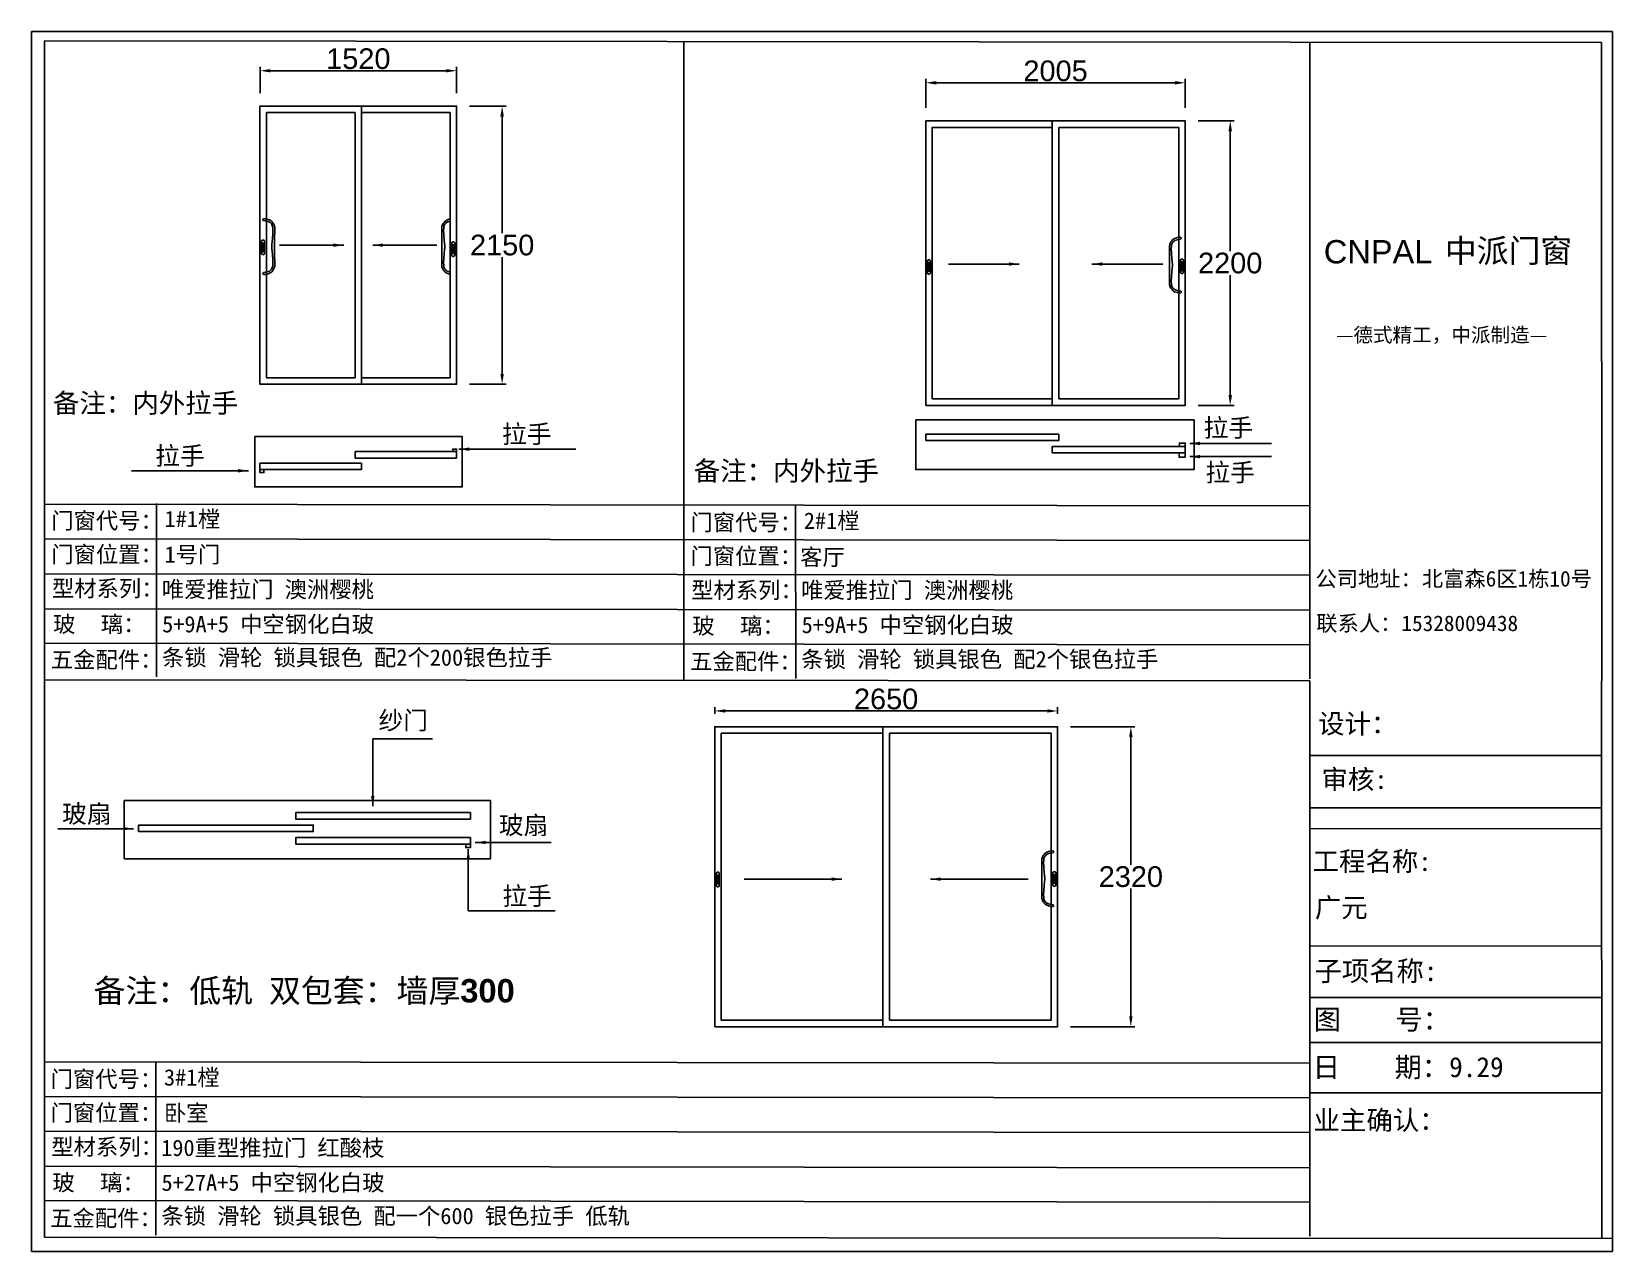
# Model space of a CAD drawing. Header units: inches. Extents: x -138455 to 599497, y -747149 to 13167.
# Drawn here: x 266816 to 279036, y -363429 to -353996 of the extents above; entities that cross this region are included whole.
import ezdxf

# ---------------------------------------------------------------- set-up
doc = ezdxf.new("R2010")
doc.units = ezdxf.units.IN
doc.header["$MEASUREMENT"] = 0
doc.header["$PDMODE"] = 35
doc.header["$PDSIZE"] = -3
doc.layers.add('0 @ 1', color=7, linetype='Continuous')
doc.styles.add('Annotative', font='arialbd.ttf')
doc.styles.add('MtXpl_', font='')
doc.styles.get("Standard").update_dxf_attribs({"font": 'arial.ttf'})
doc.styles.get('MtXpl_').set_extended_font_data('SimSun')
doc.dimstyles.get("Standard").update_dxf_attribs({"dimtxt": 80, "dimasz": 70, "dimexe": 40, "dimexo": 80, "dimgap": 0, "dimtad": 1, "dimtih": 1, "dimtoh": 1, "dimdec": 0, "dimzin": 0, "dimdsep": 46, "dimtxsty": 'Standard', "dimcen": 0.09, "dimadec": 0, "dimazin": 0, "dimtfac": 1, "dimtdec": 0, "dimtofl": 0, "dimtmove": 0, "dimatfit": 3, "dimfxl": 0, "dimtolj": 1, "dimtzin": 0, "dimarcsym": 0})

# ---------------------------------------------------------------- blocks, each defined once
blk = doc.blocks.new('*D1762')
at = {"color": 0, "lineweight": -2, "transparency": 16777216}
for p, q in [((268582, -354473), (268582, -354269)), ((268662, -354299), (270022, -354299)), ((270102, -354473), (270102, -354269))]:
    blk.add_line(p, q, dxfattribs=at)
at = {"color": 0, "transparency": 16777216}
for points in [[(268662, -354286), (268662, -354312), (268582, -354299)], [(270022, -354286), (270022, -354312), (270102, -354299)]]:
    blk.add_solid(points, dxfattribs=at)
at = {"layer": 'Defpoints', "color": 0, "transparency": 16777216}
for p in [(270102, -354299), (268582, -354573), (270102, -354573)]:
    blk.add_point(p, dxfattribs=at)
at = {"color": 0, "transparency": 16777216, "insert": (269342, -354207), "char_height": 160, "attachment_point": 5}
blk.add_mtext('\\A1;1520', dxfattribs=at)
blk = doc.blocks.new('*D1763')
at = {"color": 0, "lineweight": -2, "transparency": 16777216}
for p, q in [((270202, -354573), (270484, -354573)), ((270454, -354653), (270454, -355556)), ((270454, -356643), (270454, -355740)), ((270202, -356723), (270484, -356723))]:
    blk.add_line(p, q, dxfattribs=at)
at = {"color": 0, "transparency": 16777216}
for points in [[(270440, -354653), (270467, -354653), (270454, -354573)], [(270440, -356643), (270467, -356643), (270454, -356723)]]:
    blk.add_solid(points, dxfattribs=at)
at = {"layer": 'Defpoints', "color": 0, "transparency": 16777216}
for p in [(270102, -354573), (270102, -356723), (270454, -356723)]:
    blk.add_point(p, dxfattribs=at)
at = {"color": 0, "transparency": 16777216, "insert": (270454, -355648), "char_height": 160, "attachment_point": 5}
blk.add_mtext('\\A1;2150', dxfattribs=at)
blk = doc.blocks.new('123hhh')
for centre, radius, start, end in [((280706.3, -83231.5), 10, 16.4502, 30.1514), ((280724, -83285), 15, 176.7622, 183.2378), ((280706.3, -83338.5), 10, 329.8486, 343.5498)]:
    blk.add_arc(centre, radius, start, end)
for points, knots in [([(280691.5, -83211), (280688.9, -83210.6), (280685.3, -83210.1), (280685, -83215), (280689.9, -83216.5), (280695.6, -83216.9), (280703.8, -83219.4), (280710.5, -83226.2), (280712.5, -83239.1), (280711.7, -83253.6), (280710.7, -83267.6), (280709.5, -83277.4), (280709.2, -83282.1), (280709.1, -83284.2)], [0, 0, 0, 0, 6.082763, 8.582763, 11.318747, 19.461781, 26.725965, 36.438119, 46.233865, 64.642794, 80.276332, 88.205882, 94.390611, 94.390611, 94.390611, 94.390611]), ([(280714.9, -83226.5), (280712.4, -83222.1), (280706.8, -83213.8), (280697, -83212), (280691.5, -83211)], [0.93741, 0.93741, 0.93741, 0.93741, 13.606526, 29.417915, 29.417915, 29.417915, 29.417915]), ([(280715.8, -83228.7), (280716.2, -83230), (280717.4, -83234.2), (280716.8, -83248.6), (280716.7, -83266), (280716.7, -83280.5), (280716.7, -83285)], [1.197256, 1.197256, 1.197256, 1.197256, 5.358743, 14.155697, 44.084834, 57.684594, 57.684594, 57.684594, 57.684594]), ([(280691.5, -83359), (280688.9, -83359.4), (280685.3, -83359.9), (280685, -83355), (280689.9, -83353.5), (280695.6, -83353.1), (280703.8, -83350.6), (280710.5, -83343.8), (280712.5, -83330.9), (280711.7, -83316.4), (280710.7, -83302.4), (280709.5, -83292.6), (280709.2, -83287.9), (280709.1, -83285.8)], [0, 0, 0, 0, 6.082763, 8.582763, 11.318747, 19.461781, 26.725965, 36.438119, 46.233865, 64.642794, 80.276332, 88.205882, 94.390611, 94.390611, 94.390611, 94.390611]), ([(280715.8, -83341.3), (280716.2, -83340), (280717.4, -83335.8), (280716.8, -83321.4), (280716.7, -83304), (280716.7, -83289.5), (280716.7, -83285)], [1.197256, 1.197256, 1.197256, 1.197256, 5.358743, 14.155697, 44.084834, 57.684594, 57.684594, 57.684594, 57.684594]), ([(280714.9, -83343.5), (280712.4, -83347.9), (280706.8, -83356.2), (280697, -83358), (280691.5, -83359)], [0.93741, 0.93741, 0.93741, 0.93741, 13.606526, 29.417915, 29.417915, 29.417915, 29.417915])]:
    blk.add_open_spline(points, degree=3, knots=knots)
blk = doc.blocks.new('*D1764')
at = {"color": 0, "lineweight": -2, "transparency": 16777216}
for p, q in [((273729, -354587), (273729, -354362)), ((275734, -354587), (275734, -354362)), ((273809, -354392), (275654, -354392))]:
    blk.add_line(p, q, dxfattribs=at)
at = {"color": 0, "transparency": 16777216}
for points in [[(273809, -354379), (273809, -354406), (273729, -354392)], [(275654, -354379), (275654, -354406), (275734, -354392)]]:
    blk.add_solid(points, dxfattribs=at)
at = {"layer": 'Defpoints', "color": 0, "transparency": 16777216}
for p in [(275734, -354392), (273729, -354687), (275734, -354687)]:
    blk.add_point(p, dxfattribs=at)
at = {"color": 0, "transparency": 16777216, "insert": (274732, -354301), "char_height": 160, "attachment_point": 5}
blk.add_mtext('\\A1;2005', dxfattribs=at)
blk = doc.blocks.new('*D1765')
at = {"color": 0, "lineweight": -2, "transparency": 16777216}
for p, q in [((275834, -354687), (276112, -354687)), ((276082, -354767), (276082, -355695)), ((276082, -356807), (276082, -355879)), ((275834, -356887), (276112, -356887))]:
    blk.add_line(p, q, dxfattribs=at)
at = {"color": 0, "transparency": 16777216}
for points in [[(276069, -354767), (276096, -354767), (276082, -354687)], [(276069, -356807), (276096, -356807), (276082, -356887)]]:
    blk.add_solid(points, dxfattribs=at)
at = {"layer": 'Defpoints', "color": 0, "transparency": 16777216}
for p in [(275734, -354687), (275734, -356887), (276082, -356887)]:
    blk.add_point(p, dxfattribs=at)
at = {"color": 0, "transparency": 16777216, "insert": (276082, -355787), "char_height": 160, "attachment_point": 5}
blk.add_mtext('\\A1;2200', dxfattribs=at)
blk = doc.blocks.new('*D1766')
at = {"color": 0, "lineweight": -2, "transparency": 16777216}
for p, q in [((274848, -359372), (275344, -359372)), ((275314, -359452), (275314, -360440)), ((275314, -361612), (275314, -360624)), ((274848, -361692), (275344, -361692))]:
    blk.add_line(p, q, dxfattribs=at)
at = {"color": 0, "transparency": 16777216}
for points in [[(275301, -359452), (275327, -359452), (275314, -359372)], [(275301, -361612), (275327, -361612), (275314, -361692)]]:
    blk.add_solid(points, dxfattribs=at)
at = {"layer": 'Defpoints', "color": 0, "transparency": 16777216}
for p in [(274748, -359372), (274748, -361692), (275314, -361692)]:
    blk.add_point(p, dxfattribs=at)
at = {"color": 0, "transparency": 16777216, "insert": (275314, -360532), "char_height": 160, "attachment_point": 5}
blk.add_mtext('\\A1;2320', dxfattribs=at)
blk = doc.blocks.new('*D1767')
at = {"color": 0, "lineweight": -2, "transparency": 16777216}
for p, q in [((272098, -359272), (272098, -359220)), ((272178, -359250), (274668, -359250)), ((274748, -359272), (274748, -359220))]:
    blk.add_line(p, q, dxfattribs=at)
at = {"color": 0, "transparency": 16777216}
for points in [[(272178, -359237), (272178, -359263), (272098, -359250)], [(274668, -359237), (274668, -359263), (274748, -359250)]]:
    blk.add_solid(points, dxfattribs=at)
at = {"layer": 'Defpoints', "color": 0, "transparency": 16777216}
for p in [(274748, -359250), (272098, -359372), (274748, -359372)]:
    blk.add_point(p, dxfattribs=at)
at = {"color": 0, "transparency": 16777216, "insert": (273422, -359158), "char_height": 160, "attachment_point": 5}
blk.add_mtext('\\A1;2650', dxfattribs=at)
blk = doc.blocks.new('123z')
at = {"color": 0}
for points in [[(94078, 52755), (94078, 52755, 0.414214), (94088, 52765), (94088, 52845, 0.414214), (94078, 52855), (94078, 52855, 0.414214), (94068, 52845), (94068, 52765, 0.414214)], [(94078, 52775), (94078, 52775, 0.414214), (94083, 52780), (94083, 52830, 0.414214), (94078, 52835), (94078, 52835, 0.414214), (94073, 52830), (94073, 52780, 0.414214)]]:
    blk.add_lwpolyline(points, format="xyb", close=True, dxfattribs=at)

msp = doc.modelspace()

# ---------------------------------------------------------------- linework, layer by layer
for p, q in [((266816.4, -353996.5), (266816.4, -359108.9)), ((279036.4, -353996.5), (266816.4, -353996.5)), ((279036.4, -359118.4), (279036.4, -353996.5)), ((266916.4, -354067.4), (278952.4, -354080.6)), ((266916.4, -359009), (266916.4, -354067.4)), ((271858, -359008.4), (271858, -354080.5)), ((276697.3, -354080.6), (276697.3, -359001.4)), ((278952.4, -354080.6), (278954.4, -359018.2)), ((269366.5, -354573), (269366.5, -356723)), ((269316.5, -354623), (269316.5, -356673)), ((274706.8, -354687), (274706.8, -356887)), ((274756.8, -354737), (274756.8, -356837)), ((266916.4, -357651.9), (276697.3, -357663.2)), ((267781.2, -357645.3), (267781.6, -358986.6)), ((272722.8, -357658.6), (272723.2, -358999.8)), ((266916.4, -357919.4), (276697.3, -357930.7)), ((266916.4, -358188.7), (276697.3, -358200)), ((266916.4, -358460.1), (276697.3, -358471.3)), ((266916.4, -358725), (276697.3, -358738.2)), ((266916.4, -359009), (276697.3, -359016.9)), ((266916.4, -359009), (266916.4, -363319.8)), ((276697.3, -359016.9), (276697.3, -363312.3)), ((278952.3, -359018.3), (278954.4, -363329.1)), ((266816.4, -359108.9), (266816.4, -363429.2)), ((279036.4, -363429.2), (279036.4, -359118.4)), ((273397.5, -359372), (273397.5, -361692)), ((273447.5, -359422), (273447.5, -361642)), ((276697.3, -359593.4), (278952.4, -359593.4)), ((276697.3, -359999.7), (278952.3, -359999.7)), ((276697.3, -360160.7), (278953.8, -360160)), ((276697.3, -361068.2), (278953.9, -361067.5)), ((276697.3, -361466.5), (278954.1, -361465.8)), ((276697.3, -361813.8), (278954.2, -361813.2)), ((266916.4, -361962.8), (276697.3, -361974.1)), ((267776.2, -361963.8), (267776.6, -363305)), ((266916.4, -362230.2), (276697.3, -362241.5)), ((276697.3, -362202.7), (278954.3, -362202)), ((266916.4, -362499.6), (276697.3, -362510.8)), ((266916.4, -362770.9), (276697.3, -362782.2)), ((266916.4, -363035.9), (276697.3, -363049.1)), ((275954.9, -363066.3), (275954.9, -363066.3)), ((266916.4, -363319.8), (279036.4, -363329.2)), ((279036.4, -363429.2), (266816.4, -363429.2))]:
    msp.add_line(p, q)
for points in [[(268581.5, -356723), (270101.5, -356723), (270101.5, -354573), (268581.5, -354573)], [(273729.3, -356887), (275734.3, -356887), (275734.3, -354687), (273729.3, -354687)], [(273651.3, -356999.5), (275802.8, -356999.5), (275802.8, -357383.5), (273651.3, -357383.5)], [(268541, -357128.5), (270145, -357128.5), (270145, -357517.5), (268541, -357517.5)], [(274756.8, -357109.5), (273729.3, -357109.5), (273729.3, -357159.5), (274756.8, -357159.5)], [(275688.8, -357204.5), (275734.3, -357204.5), (275734.3, -357179), (275688.8, -357179)], [(269316.5, -357244.5), (270101.5, -357244.5), (270101.5, -357294.5), (269316.5, -357294.5)], [(270101.5, -357244.5), (270071.5, -357244.5), (270071.5, -357225.5), (270101.5, -357225.5)], [(274706.8, -357204.5), (275734.3, -357204.5), (275734.3, -357254.5), (274706.8, -357254.5)], [(275734.3, -357254.5), (275687.3, -357254.5), (275687.3, -357287), (275734.3, -357287)], [(268581.5, -357384), (269366.5, -357384), (269366.5, -357334), (268581.5, -357334)], [(268581.5, -357384), (268612, -357384), (268612, -357406.5), (268581.5, -357406.5)], [(272097.5, -361692), (274747.5, -361692), (274747.5, -359372), (272097.5, -359372)], [(267532, -359942), (270363, -359942), (270363, -360392.5), (267532, -360392.5)], [(268858.5, -360036), (270208.5, -360036), (270208.5, -360086), (268858.5, -360086)], [(267643, -360182.5), (268993, -360182.5), (268993, -360132.5), (267643, -360132.5)], [(268858.5, -360279), (270208.5, -360279), (270208.5, -360229), (268858.5, -360229)], [(270208.5, -360279), (270172, -360279), (270172, -360306), (270208.5, -360306)]]:
    msp.add_lwpolyline(points, close=True)
for points in [[(269316.5, -354623), (268631.5, -354623), (268631.5, -356673), (269316.5, -356673)], [(269366.5, -356673), (270051.5, -356673), (270051.5, -354623), (269366.5, -354623)], [(274706.8, -354737), (273779.3, -354737), (273779.3, -356837), (274706.8, -356837)], [(274756.8, -356837), (275684.3, -356837), (275684.3, -354737), (274756.8, -354737)], [(273397.5, -359422), (272147.5, -359422), (272147.5, -361642), (273397.5, -361642)], [(273447.5, -361642), (274697.5, -361642), (274697.5, -359422), (273447.5, -359422)]]:
    msp.add_lwpolyline(points)
for centre, radius, start, end in [((270018.3, -355503.5), 29, 149.84856, 163.54983), ((269966.7, -355658.8), 43.5, 356.76219, 3.23781), ((270018.3, -355814.1), 29, 196.45017, 210.15144)]:
    msp.add_arc(centre, radius, start, end)
for points, knots in [([(269993.2, -355488.9), (270000.6, -355476.2), (270014.9, -355454.9), (270039, -355448.4), (270051.5, -355445.8)], [0.9374096, 0.9374096, 0.9374096, 0.9374096, 13.6065264, 26.2009782, 26.2009782, 26.2009782, 26.2009782]), ([(270051.5, -355461.6), (270050.5, -355461.8), (270042.6, -355463.1), (270025.4, -355468.3), (270006, -355488.1), (270000.2, -355525.4), (270002.4, -355567.6), (270005.6, -355608.1), (270009, -355636.7), (270009.8, -355650.3), (270010.2, -355656.3)], [18.3356878, 18.3356878, 18.3356878, 18.3356878, 19.4617811, 26.725965, 36.4381192, 46.2338652, 64.6427939, 80.2763322, 88.2058821, 94.3906108, 94.3906108, 94.3906108, 94.3906108]), ([(269990.5, -355495.2), (269989.3, -355499.1), (269986, -355511.2), (269987.6, -355553.2), (269988.1, -355603.5), (269988.1, -355645.6), (269988.1, -355658.8)], [1.1972556, 1.1972556, 1.1972556, 1.1972556, 5.3587431, 14.1556975, 44.0848344, 57.6845938, 57.6845938, 57.6845938, 57.6845938]), ([(269990.5, -355822.3), (269989.3, -355818.4), (269986, -355806.3), (269987.6, -355764.4), (269988.1, -355714), (269988.1, -355671.9), (269988.1, -355658.8)], [1.1972556, 1.1972556, 1.1972556, 1.1972556, 5.3587431, 14.1556975, 44.0848344, 57.6845938, 57.6845938, 57.6845938, 57.6845938]), ([(270051.5, -355856), (270050.5, -355855.8), (270042.6, -355854.4), (270025.4, -355849.3), (270006, -355829.4), (270000.2, -355792.1), (270002.4, -355750), (270005.6, -355709.4), (270009, -355680.8), (270009.8, -355667.2), (270010.2, -355661.2)], [18.3356878, 18.3356878, 18.3356878, 18.3356878, 19.4617811, 26.725965, 36.4381192, 46.2338652, 64.6427939, 80.2763322, 88.2058821, 94.3906108, 94.3906108, 94.3906108, 94.3906108]), ([(269993.2, -355828.7), (270000.6, -355841.4), (270014.9, -355862.6), (270039, -355869.2), (270051.5, -355871.7)], [0.9374096, 0.9374096, 0.9374096, 0.9374096, 13.6065264, 26.2009782, 26.2009782, 26.2009782, 26.2009782])]:
    msp.add_open_spline(points, degree=3, knots=knots)

# ---------------------------------------------------------------- block references
for name, p, xscale, yscale, zscale in [('123hhh', (-546025.1, -113941.9), 2.902285752774178, 2.902285752774178, 2.902285752774178), ('123hhh', (1090333.2, -114085.4), -2.902285752774178, 2.902285752774178, 2.902285752774178), ('123z', (161500.9, -415781.5), 1.138461538461538, 1.138461538461538, 1.138461538461538), ('123z', (162971.9, -415795), 1.138461538461538, 1.138461538461538, 1.138461538461538), ('123z', (166648.7, -415933), 1.138461538461538, 1.138461538461538, 1.138461538461538), ('123z', (168604.7, -415928), 1.138461538461538, 1.138461538461538, 1.138461538461538), ('123hhh', (1089346.4, -118830.4), -2.902285752774178, 2.902285752774178, 2.902285752774178), ('123z', (165016.4, -420670), 1.138461538461538, 1.138461538461538, 1.138461538461538), ('123z', (167618.4, -420666), 1.138461538461538, 1.138461538461538, 1.138461538461538)]:
    msp.add_blockref(name, p, dxfattribs=dict(xscale=xscale, yscale=yscale, zscale=zscale))

# ---------------------------------------------------------------- texts
at = {"style": 'MtXpl_'}
for s, height, p in [('中派门窗', 180.36, (277741.6, -355781.5)), ('—德式精工，中派制造—', 110.99, (276899.5, -356397)), ('公司地址：北富森6区1栋10号', 120.577, (276741.1, -358287.6)), ('联系人：15328009438', 120.577, (276747.6, -358632.3)), ('设计：', 149.85, (276761.4, -359423.5)), ('审核:', 149.85, (276787.2, -359853.9)), ('工程名称:', 149.85, (276718.5, -360487.2)), ('广元', 149.85, (276735.8, -360845.4)), ('子项名称:', 154.84, (276734.1, -361338.2)), ('图    号：', 154.84, (276726.6, -361713.7)), ('日    期：9.29', 154.844, (276719.5, -362081.5)), ('业主确认：', 149.85, (276726.1, -362489.7))]:
    msp.add_text(s, height=height, dxfattribs=at).set_placement(p)
msp.add_text('CNPAL', height=180.36).set_placement((276805.2, -355789))
at = {"layer": '0 @ 1', "style": 'Annotative'}
for s, p in [('门窗代号：', (266968, -357841.5)), ('门窗代号：', (271909.6, -357854.7)), ('门窗位置：', (266968, -358102.1)), ('门窗位置：', (271909.6, -358115.4)), ('型材系列：', (266973.4, -358365.5)), ('型材系列：', (271915, -358378.7)), ('玻    璃：', (266982.2, -358641.6)), ('玻    璃：', (271923.8, -358654.8)), ('五金配件：', (266964.9, -358916.7)), ('五金配件：', (271906.5, -358929.9)), ('门窗代号：', (266963.1, -362159.9)), ('门窗位置：', (266963.1, -362420.6)), ('型材系列：', (266968.4, -362683.9)), ('玻    璃：', (266977.2, -362960)), ('五金配件：', (266959.9, -363235.1))]:
    msp.add_text(s, height=126.53, dxfattribs=at).set_placement(p)
for s, width, insert, char_height, attachment_point in [('{\\fSimSun|b1|i0|c134|p2;备注：内外拉手}', 1544, (266981.2, -356793.9), 150, 1), ('{\\fSimSun|b1|i0|c134|p2;拉手}', 513, (270835.2, -357193.7), 140, 9), ('{\\fSimSun|b1|i0|c134|p2;拉手}', 513, (276258.7, -357145.2), 140, 9), ('{\\fSimSun|b1|i0|c134|p2;拉手}', 513, (268154.2, -357362.2), 140, 9), ('{\\fSimSun|b1|i0|c134|p2;备注：内外拉手}', 1544, (271934.9, -357318.1), 150, 1), ('{\\fSimSun|b1|i0|c134|p2;拉手}', 513, (276272.8, -357490.7), 140, 9), ('{\\fSimSun|b1|i0|c134|p2;1#1樘}', 4396.385, (267844.2, -357702), 126.534, 1), ('{\\fSimSun|b1|i0|c134|p2;2#1樘}', 4396.385, (272785.8, -357715.3), 126.534, 1), ('{\\fSimSun|b1|i0|c134|p2;1号门}', 4396.385, (267844.3, -357977), 126.534, 1), ('{\\fSimSun|b1|i0|c134|p2;客厅}', 4396.385, (272757.5, -357997.2), 126.534, 1), ('{\\fSimSun|b1|i0|c134|p2;唯爱推拉门 澳洲樱桃 }', 4396.385, (267823.2, -358246.6), 126.534, 1), ('{\\fSimSun|b1|i0|c134|p2;唯爱推拉门 澳洲樱桃 }', 4396.385, (272764.8, -358252.3), 126.534, 1), ('{\\fSimSun|b1|i0|c134|p2;5+9A+5 中空钢化白玻 }', 6587.2, (267825.5, -358515.7), 126.534, 1), ('{\\fSimSun|b1|i0|c134|p2;5+9A+5 中空钢化白玻 }', 6587.2, (272768.9, -358521.3), 126.534, 1), ('{\\fSimSun|b1|i0|c134|p2;条锁 滑轮 锁具银色 配2个200银色拉手}', 5156.596, (267824.1, -358773.4), 126.534, 1), ('{\\fSimSun|b1|i0|c134|p2;条锁 滑轮 锁具银色 配2个银色拉手}', 5156.596, (272765.7, -358786.7), 126.534, 1), ('{\\fSimSun|b1|i0|c134|p2;纱门}', 579, (269880, -359408.5), 140, 9), ('{\\fSimSun|b1|i0|c134|p2;玻扇}', 504, (267434, -360131), 140, 9), ('{\\fSimSun|b1|i0|c134|p2;玻扇}', 504, (270810.5, -360219.2), 140, 9), ('{\\fSimSun|b1|i0|c134|p2;拉手}', 504, (270838, -360765.7), 140, 9), ('{\\fSimSun|b1|i0|c134|p2;备注：低轨 双包套：墙厚}300', 3709.5, (267296.1, -361323.1), 180.693, 1), ('{\\fSimSun|b1|i0|c134|p2;3#1樘}', 4396.385, (267839.2, -362020.4), 126.534, 1), ('{\\fSimSun|b1|i0|c134|p2;卧室}', 4396.385, (267839.3, -362295.5), 126.534, 1), ('{\\fSimSun|b1|i0|c134|p2;190重型推拉门 红酸枝}', 4396.385, (267818.2, -362565.1), 126.534, 1), ('{\\fSimSun|b1|i0|c134|p2;5+27A+5 中空钢化白玻  }', 6587.2, (267820.5, -362834.1), 126.534, 1), ('{\\fSimSun|b1|i0|c134|p2;条锁 滑轮 锁具银色 配一个600 银色拉手 低轨}', 5156.596, (267819.1, -363091.9), 126.534, 1)]:
    msp.add_mtext_dynamic_manual_height_columns(s, width=width, gutter_width=903.5, heights=[0], dxfattribs=dict(at, insert=insert, char_height=char_height, attachment_point=attachment_point))

# ---------------------------------------------------------------- dimensions: what is measured, and where the dimension line sits
for base, p1, p2, picture, middle in [((270101.5, -354299), (268581.5, -354573), (270101.5, -354573), '*D1762', (269341.5, -354207.3)), ((275734.3, -354392.5), (273729.3, -354687), (275734.3, -354687), '*D1764', (274731.8, -354300.8)), ((274747.5, -359250), (272097.5, -359372), (274747.5, -359372), '*D1767', (273422.5, -359158.3))]:
    dim = msp.add_linear_dim(base=base, p1=p1, p2=p2, dimstyle='Standard', override={"dimtxt": 160, "dimasz": 80, "dimexe": 30, "dimexo": 100, "dimgap": 10, "dimfxl": 100})
    dim.commit()
    dim.dimension.update_dxf_attribs({"geometry": picture, "text_midpoint": middle})
for base, p1, p2, picture, middle in [((270453.5, -356723), (270101.5, -354573), (270101.5, -356723), '*D1763', (270453.5, -355648)), ((276082.3, -356887), (275734.3, -354687), (275734.3, -356887), '*D1765', (276082.3, -355787)), ((275314, -361692), (274747.5, -359372), (274747.5, -361692), '*D1766', (275314, -360532))]:
    dim = msp.add_linear_dim(base=base, p1=p1, p2=p2, angle=90, dimstyle='Standard', override={"dimtxt": 160, "dimasz": 80, "dimexe": 30, "dimexo": 100, "dimgap": 10, "dimfxl": 100})
    dim.commit()
    dim.dimension.update_dxf_attribs({"geometry": picture, "text_midpoint": middle})

# ---------------------------------------------------------------- leaders
for points in [[(269229, -355648), (268733, -355648)], [(269454, -355648), (269950, -355648)], [(274450.8, -355794), (273903.3, -355794)], [(275012.8, -355794), (275560.3, -355794)], [(275768.8, -357181.5), (276401.3, -357181.5)], [(270119.5, -357225.5), (271024, -357225.5)], [(275768.8, -357283.5), (276401.3, -357283.5)], [(268492.5, -357392.5), (267588, -357392.5)], [(269453.5, -359987.5), (269453.5, -359466), (269915, -359466)], [(267605, -360161), (267019, -360161)], [(270192, -360319.5), (270192, -360794.5), (270864, -360794.5)], [(270246.5, -360267), (270832.5, -360267)], [(273080.5, -360550.5), (272324.5, -360550.5)], [(273764.5, -360550.5), (274520.5, -360550.5)]]:
    msp.add_leader(points, dimstyle='Standard', override={"dimtxt": 160, "dimasz": 80, "dimexe": 30, "dimexo": 100, "dimgap": 10, "dimtad": 0, "dimfxl": 100})

doc.saveas('drawing.dxf')
